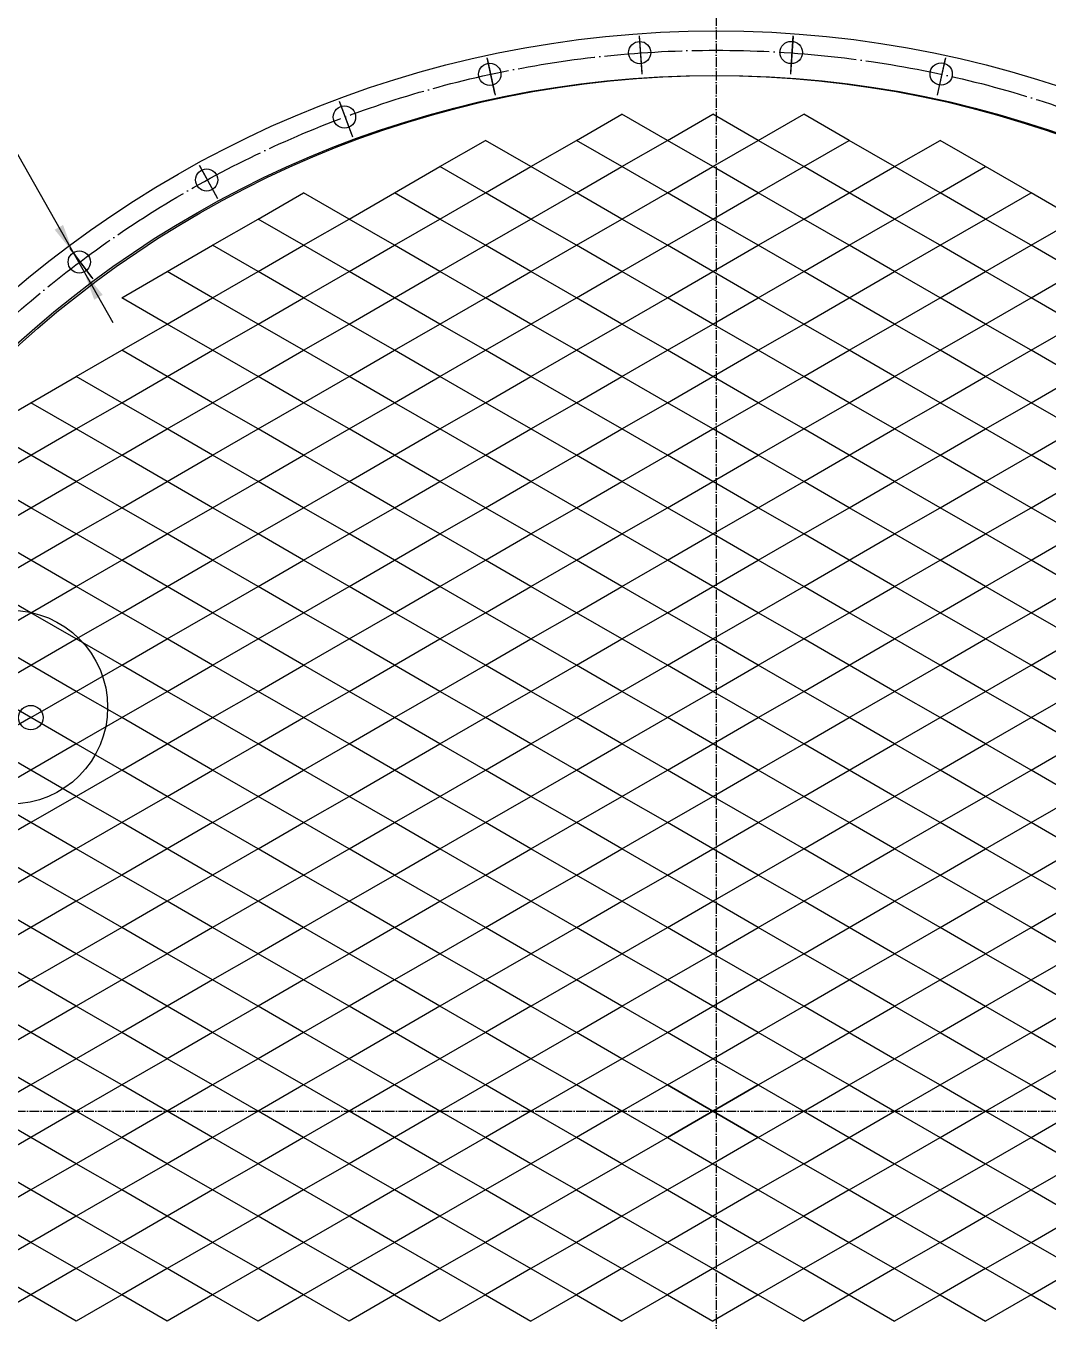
# Model space of a CAD drawing. Header units: millimetres. Extents: x 1545 to 36024, y 3418 to 15628.
# Drawn here: x 20369 to 21423, y 12306 to 13643 of the extents above; entities that cross this region are included whole.
import ezdxf

# ---------------------------------------------------------------- set-up
doc = ezdxf.new("R2010")
doc.units = ezdxf.units.MM
for name, pattern in [('DASHDOT-L', [90, 80, -5, 0, -5]), ('DASHDOT-M', [36, 30, -3, 0, -3]), ('DASHDOT-S', [14, 10, -2, 0, -2]), ('DIVIDE-M', [39, 30, -3, 0, -3, 0, -3])]:
    doc.linetypes.add(name, pattern=pattern)
for name, color, linetype in [('1轮廓实线层', 1, 'Continuous'), ('CDR_DIM', 7, 'Continuous'), ('CDR_DWG1', 1, 'Continuous'), ('CDR_DWG3', 3, 'DASHDOT-M'), ('CDR_DWG4', 6, 'DIVIDE-M')]:
    doc.layers.add(name, color=color, linetype=linetype)

msp = doc.modelspace()

# ---------------------------------------------------------------- linework, layer by layer
for p, q in [((20936.6, 13524.7), (20983.5, 13551.8)), ((21030.4, 13524.7), (20983.5, 13551.8)), ((21030.4, 13524.7), (21077.3, 13551.8)), ((21124.2, 13524.7), (21077.3, 13551.8)), ((21124.2, 13524.7), (21171.1, 13551.8)), ((21218, 13524.7), (21171.1, 13551.8)), ((20795.8, 13497.6), (20842.7, 13524.7)), ((20889.6, 13497.6), (20842.7, 13524.7)), ((20889.6, 13497.6), (20936.6, 13524.7)), ((20983.5, 13497.6), (20936.6, 13524.7)), ((20983.5, 13497.6), (21030.4, 13524.7)), ((21077.3, 13497.6), (21030.4, 13524.7)), ((21077.3, 13497.6), (21124.2, 13524.7)), ((21171.1, 13497.6), (21124.2, 13524.7)), ((21171.1, 13497.6), (21218, 13524.7)), ((21264.9, 13497.6), (21218, 13524.7)), ((21264.9, 13497.6), (21311.8, 13524.7)), ((21358.7, 13497.6), (21311.8, 13524.7)), ((20748.9, 13470.5), (20795.8, 13497.6)), ((20842.7, 13470.5), (20795.8, 13497.6)), ((20842.7, 13470.5), (20889.6, 13497.6)), ((20936.6, 13470.5), (20889.6, 13497.6)), ((20936.6, 13470.5), (20983.5, 13497.6)), ((21030.4, 13470.5), (20983.5, 13497.6)), ((21030.4, 13470.5), (21077.3, 13497.6)), ((21124.2, 13470.5), (21077.3, 13497.6)), ((21124.2, 13470.5), (21171.1, 13497.6)), ((21218, 13470.5), (21171.1, 13497.6)), ((21218, 13470.5), (21264.9, 13497.6)), ((21311.8, 13470.5), (21264.9, 13497.6)), ((21311.8, 13470.5), (21358.7, 13497.6)), ((21405.6, 13470.5), (21358.7, 13497.6)), ((20608.2, 13443.4), (20655.1, 13470.5)), ((20702, 13443.4), (20655.1, 13470.5)), ((20702, 13443.4), (20748.9, 13470.5)), ((20795.8, 13443.4), (20748.9, 13470.5)), ((20795.8, 13443.4), (20842.7, 13470.5)), ((20889.6, 13443.4), (20842.7, 13470.5)), ((20889.6, 13443.4), (20936.6, 13470.5)), ((20983.5, 13443.4), (20936.6, 13470.5)), ((20983.5, 13443.4), (21030.4, 13470.5)), ((21077.3, 13443.4), (21030.4, 13470.5)), ((21077.3, 13443.4), (21124.2, 13470.5)), ((21171.1, 13443.4), (21124.2, 13470.5)), ((21171.1, 13443.4), (21218, 13470.5)), ((21264.9, 13443.4), (21218, 13470.5)), ((21264.9, 13443.4), (21311.8, 13470.5)), ((21358.7, 13443.4), (21311.8, 13470.5)), ((21358.7, 13443.4), (21405.6, 13470.5)), ((21452.5, 13443.4), (21405.6, 13470.5)), ((20561.3, 13416.4), (20608.2, 13443.4)), ((20655.1, 13416.4), (20608.2, 13443.4)), ((20655.1, 13416.4), (20702, 13443.4)), ((20748.9, 13416.4), (20702, 13443.4)), ((20748.9, 13416.4), (20795.8, 13443.4)), ((20842.7, 13416.4), (20795.8, 13443.4)), ((20842.7, 13416.4), (20889.6, 13443.4)), ((20936.6, 13416.4), (20889.6, 13443.4)), ((20936.6, 13416.4), (20983.5, 13443.4)), ((21030.4, 13416.4), (20983.5, 13443.4)), ((21030.4, 13416.4), (21077.3, 13443.4)), ((21124.2, 13416.4), (21077.3, 13443.4)), ((21124.2, 13416.4), (21171.1, 13443.4)), ((21218, 13416.4), (21171.1, 13443.4)), ((21218, 13416.4), (21264.9, 13443.4)), ((21311.8, 13416.4), (21264.9, 13443.4)), ((21311.8, 13416.4), (21358.7, 13443.4)), ((21405.6, 13416.4), (21358.7, 13443.4)), ((21405.6, 13416.4), (21452.5, 13443.4)), ((20514.4, 13389.3), (20561.3, 13416.4)), ((20608.2, 13389.3), (20561.3, 13416.4)), ((20608.2, 13389.3), (20655.1, 13416.4)), ((20702, 13389.3), (20655.1, 13416.4)), ((20702, 13389.3), (20748.9, 13416.4)), ((20795.8, 13389.3), (20748.9, 13416.4)), ((20795.8, 13389.3), (20842.7, 13416.4)), ((20889.6, 13389.3), (20842.7, 13416.4)), ((20889.6, 13389.3), (20936.6, 13416.4)), ((20983.5, 13389.3), (20936.6, 13416.4)), ((20983.5, 13389.3), (21030.4, 13416.4)), ((21077.3, 13389.3), (21030.4, 13416.4)), ((21077.3, 13389.3), (21124.2, 13416.4)), ((21171.1, 13389.3), (21124.2, 13416.4)), ((21171.1, 13389.3), (21218, 13416.4)), ((21264.9, 13389.3), (21218, 13416.4)), ((21264.9, 13389.3), (21311.8, 13416.4)), ((21358.7, 13389.3), (21311.8, 13416.4)), ((21358.7, 13389.3), (21405.6, 13416.4)), ((21452.5, 13389.3), (21405.6, 13416.4)), ((20467.5, 13362.2), (20514.4, 13389.3)), ((20561.3, 13362.2), (20514.4, 13389.3)), ((20561.3, 13362.2), (20608.2, 13389.3)), ((20655.1, 13362.2), (20608.2, 13389.3)), ((20655.1, 13362.2), (20702, 13389.3)), ((20748.9, 13362.2), (20702, 13389.3)), ((20748.9, 13362.2), (20795.8, 13389.3)), ((20842.7, 13362.2), (20795.8, 13389.3)), ((20842.7, 13362.2), (20889.6, 13389.3)), ((20936.6, 13362.2), (20889.6, 13389.3)), ((20936.6, 13362.2), (20983.5, 13389.3)), ((21030.4, 13362.2), (20983.5, 13389.3)), ((21030.4, 13362.2), (21077.3, 13389.3)), ((21124.2, 13362.2), (21077.3, 13389.3)), ((21124.2, 13362.2), (21171.1, 13389.3)), ((21218, 13362.2), (21171.1, 13389.3)), ((21218, 13362.2), (21264.9, 13389.3)), ((21311.8, 13362.2), (21264.9, 13389.3)), ((21311.8, 13362.2), (21358.7, 13389.3)), ((21405.6, 13362.2), (21358.7, 13389.3)), ((21405.6, 13362.2), (21452.5, 13389.3)), ((20514.4, 13335.1), (20467.5, 13362.2)), ((20514.4, 13335.1), (20561.3, 13362.2)), ((20608.2, 13335.1), (20561.3, 13362.2)), ((20608.2, 13335.1), (20655.1, 13362.2)), ((20702, 13335.1), (20655.1, 13362.2)), ((20702, 13335.1), (20748.9, 13362.2)), ((20795.8, 13335.1), (20748.9, 13362.2)), ((20795.8, 13335.1), (20842.7, 13362.2)), ((20889.6, 13335.1), (20842.7, 13362.2)), ((20889.6, 13335.1), (20936.6, 13362.2)), ((20983.5, 13335.1), (20936.6, 13362.2)), ((20983.5, 13335.1), (21030.4, 13362.2)), ((21077.3, 13335.1), (21030.4, 13362.2)), ((21077.3, 13335.1), (21124.2, 13362.2)), ((21171.1, 13335.1), (21124.2, 13362.2)), ((21171.1, 13335.1), (21218, 13362.2)), ((21264.9, 13335.1), (21218, 13362.2)), ((21264.9, 13335.1), (21311.8, 13362.2)), ((21358.7, 13335.1), (21311.8, 13362.2)), ((21358.7, 13335.1), (21405.6, 13362.2)), ((21452.5, 13335.1), (21405.6, 13362.2)), ((20467.5, 13308), (20514.4, 13335.1)), ((20561.3, 13308), (20514.4, 13335.1)), ((20561.3, 13308), (20608.2, 13335.1)), ((20655.1, 13308), (20608.2, 13335.1)), ((20655.1, 13308), (20702, 13335.1)), ((20748.9, 13308), (20702, 13335.1)), ((20748.9, 13308), (20795.8, 13335.1)), ((20842.7, 13308), (20795.8, 13335.1)), ((20842.7, 13308), (20889.6, 13335.1)), ((20936.6, 13308), (20889.6, 13335.1)), ((20936.6, 13308), (20983.5, 13335.1)), ((21030.4, 13308), (20983.5, 13335.1)), ((21030.4, 13308), (21077.3, 13335.1)), ((21124.2, 13308), (21077.3, 13335.1)), ((21124.2, 13308), (21171.1, 13335.1)), ((21218, 13308), (21171.1, 13335.1)), ((21218, 13308), (21264.9, 13335.1)), ((21311.8, 13308), (21264.9, 13335.1)), ((21311.8, 13308), (21358.7, 13335.1)), ((21405.6, 13308), (21358.7, 13335.1)), ((21405.6, 13308), (21452.5, 13335.1)), ((20420.6, 13281), (20467.5, 13308)), ((20514.4, 13281), (20467.5, 13308)), ((20514.4, 13281), (20561.3, 13308)), ((20608.2, 13281), (20561.3, 13308)), ((20608.2, 13281), (20655.1, 13308)), ((20702, 13281), (20655.1, 13308)), ((20702, 13281), (20748.9, 13308)), ((20795.8, 13281), (20748.9, 13308)), ((20795.8, 13281), (20842.7, 13308)), ((20889.6, 13281), (20842.7, 13308)), ((20889.6, 13281), (20936.6, 13308)), ((20983.5, 13281), (20936.6, 13308)), ((20983.5, 13281), (21030.4, 13308)), ((21077.3, 13281), (21030.4, 13308)), ((21077.3, 13281), (21124.2, 13308)), ((21171.1, 13281), (21124.2, 13308)), ((21171.1, 13281), (21218, 13308)), ((21264.9, 13281), (21218, 13308)), ((21264.9, 13281), (21311.8, 13308)), ((21358.7, 13281), (21311.8, 13308)), ((21358.7, 13281), (21405.6, 13308)), ((21452.5, 13281), (21405.6, 13308)), ((20373.7, 13253.9), (20420.6, 13281)), ((20467.5, 13253.9), (20420.6, 13281)), ((20467.5, 13253.9), (20514.4, 13281)), ((20561.3, 13253.9), (20514.4, 13281)), ((20561.3, 13253.9), (20608.2, 13281)), ((20655.1, 13253.9), (20608.2, 13281)), ((20655.1, 13253.9), (20702, 13281)), ((20748.9, 13253.9), (20702, 13281)), ((20748.9, 13253.9), (20795.8, 13281)), ((20842.7, 13253.9), (20795.8, 13281)), ((20842.7, 13253.9), (20889.6, 13281)), ((20936.6, 13253.9), (20889.6, 13281)), ((20936.6, 13253.9), (20983.5, 13281)), ((21030.4, 13253.9), (20983.5, 13281)), ((21030.4, 13253.9), (21077.3, 13281)), ((21124.2, 13253.9), (21077.3, 13281)), ((21124.2, 13253.9), (21171.1, 13281)), ((21218, 13253.9), (21171.1, 13281)), ((21218, 13253.9), (21264.9, 13281)), ((21311.8, 13253.9), (21264.9, 13281)), ((21311.8, 13253.9), (21358.7, 13281)), ((21405.6, 13253.9), (21358.7, 13281)), ((21405.6, 13253.9), (21452.5, 13281)), ((20326.8, 13226.8), (20373.7, 13253.9)), ((20420.6, 13226.8), (20373.7, 13253.9)), ((20420.6, 13226.8), (20467.5, 13253.9)), ((20514.4, 13226.8), (20467.5, 13253.9)), ((20514.4, 13226.8), (20561.3, 13253.9)), ((20608.2, 13226.8), (20561.3, 13253.9)), ((20608.2, 13226.8), (20655.1, 13253.9)), ((20702, 13226.8), (20655.1, 13253.9)), ((20702, 13226.8), (20748.9, 13253.9)), ((20795.8, 13226.8), (20748.9, 13253.9)), ((20795.8, 13226.8), (20842.7, 13253.9)), ((20889.6, 13226.8), (20842.7, 13253.9)), ((20889.6, 13226.8), (20936.6, 13253.9)), ((20983.5, 13226.8), (20936.6, 13253.9)), ((20983.5, 13226.8), (21030.4, 13253.9)), ((21077.3, 13226.8), (21030.4, 13253.9)), ((21077.3, 13226.8), (21124.2, 13253.9)), ((21171.1, 13226.8), (21124.2, 13253.9)), ((21171.1, 13226.8), (21218, 13253.9)), ((21264.9, 13226.8), (21218, 13253.9)), ((21264.9, 13226.8), (21311.8, 13253.9)), ((21358.7, 13226.8), (21311.8, 13253.9)), ((21358.7, 13226.8), (21405.6, 13253.9)), ((21452.5, 13226.8), (21405.6, 13253.9)), ((20373.7, 13199.7), (20326.8, 13226.8)), ((20373.7, 13199.7), (20420.6, 13226.8)), ((20467.5, 13199.7), (20420.6, 13226.8)), ((20467.5, 13199.7), (20514.4, 13226.8)), ((20561.3, 13199.7), (20514.4, 13226.8)), ((20561.3, 13199.7), (20608.2, 13226.8)), ((20655.1, 13199.7), (20608.2, 13226.8)), ((20655.1, 13199.7), (20702, 13226.8)), ((20748.9, 13199.7), (20702, 13226.8)), ((20748.9, 13199.7), (20795.8, 13226.8)), ((20842.7, 13199.7), (20795.8, 13226.8)), ((20842.7, 13199.7), (20889.6, 13226.8)), ((20936.6, 13199.7), (20889.6, 13226.8)), ((20936.6, 13199.7), (20983.5, 13226.8)), ((21030.4, 13199.7), (20983.5, 13226.8)), ((21030.4, 13199.7), (21077.3, 13226.8)), ((21124.2, 13199.7), (21077.3, 13226.8)), ((21124.2, 13199.7), (21171.1, 13226.8)), ((21218, 13199.7), (21171.1, 13226.8)), ((21218, 13199.7), (21264.9, 13226.8)), ((21311.8, 13199.7), (21264.9, 13226.8)), ((21311.8, 13199.7), (21358.7, 13226.8)), ((21405.6, 13199.7), (21358.7, 13226.8)), ((21405.6, 13199.7), (21452.5, 13226.8)), ((20326.8, 13172.6), (20373.7, 13199.7)), ((20420.6, 13172.6), (20373.7, 13199.7)), ((20420.6, 13172.6), (20467.5, 13199.7)), ((20514.4, 13172.6), (20467.5, 13199.7)), ((20514.4, 13172.6), (20561.3, 13199.7)), ((20608.2, 13172.6), (20561.3, 13199.7)), ((20608.2, 13172.6), (20655.1, 13199.7)), ((20702, 13172.6), (20655.1, 13199.7)), ((20702, 13172.6), (20748.9, 13199.7)), ((20795.8, 13172.6), (20748.9, 13199.7)), ((20795.8, 13172.6), (20842.7, 13199.7)), ((20889.6, 13172.6), (20842.7, 13199.7)), ((20889.6, 13172.6), (20936.6, 13199.7)), ((20983.5, 13172.6), (20936.6, 13199.7)), ((20983.5, 13172.6), (21030.4, 13199.7)), ((21077.3, 13172.6), (21030.4, 13199.7)), ((21077.3, 13172.6), (21124.2, 13199.7)), ((21171.1, 13172.6), (21124.2, 13199.7)), ((21171.1, 13172.6), (21218, 13199.7)), ((21264.9, 13172.6), (21218, 13199.7)), ((21264.9, 13172.6), (21311.8, 13199.7)), ((21358.7, 13172.6), (21311.8, 13199.7)), ((21358.7, 13172.6), (21405.6, 13199.7)), ((21452.5, 13172.6), (21405.6, 13199.7)), ((20373.7, 13145.5), (20326.8, 13172.6)), ((20373.7, 13145.5), (20420.6, 13172.6)), ((20467.5, 13145.5), (20420.6, 13172.6)), ((20467.5, 13145.5), (20514.4, 13172.6)), ((20561.3, 13145.5), (20514.4, 13172.6)), ((20561.3, 13145.5), (20608.2, 13172.6)), ((20655.1, 13145.5), (20608.2, 13172.6)), ((20655.1, 13145.5), (20702, 13172.6)), ((20748.9, 13145.5), (20702, 13172.6)), ((20748.9, 13145.5), (20795.8, 13172.6)), ((20842.7, 13145.5), (20795.8, 13172.6)), ((20842.7, 13145.5), (20889.6, 13172.6)), ((20936.6, 13145.5), (20889.6, 13172.6)), ((20936.6, 13145.5), (20983.5, 13172.6)), ((21030.4, 13145.5), (20983.5, 13172.6)), ((21030.4, 13145.5), (21077.3, 13172.6)), ((21124.2, 13145.5), (21077.3, 13172.6)), ((21124.2, 13145.5), (21171.1, 13172.6)), ((21218, 13145.5), (21171.1, 13172.6)), ((21218, 13145.5), (21264.9, 13172.6)), ((21311.8, 13145.5), (21264.9, 13172.6)), ((21311.8, 13145.5), (21358.7, 13172.6)), ((21405.6, 13145.5), (21358.7, 13172.6)), ((21405.6, 13145.5), (21452.5, 13172.6)), ((20326.8, 13118.5), (20373.7, 13145.5)), ((20420.6, 13118.5), (20373.7, 13145.5)), ((20420.6, 13118.5), (20467.5, 13145.5)), ((20514.4, 13118.5), (20467.5, 13145.5)), ((20514.4, 13118.5), (20561.3, 13145.5)), ((20608.2, 13118.5), (20561.3, 13145.5)), ((20608.2, 13118.5), (20655.1, 13145.5)), ((20702, 13118.5), (20655.1, 13145.5)), ((20702, 13118.5), (20748.9, 13145.5)), ((20795.8, 13118.5), (20748.9, 13145.5)), ((20795.8, 13118.5), (20842.7, 13145.5)), ((20889.6, 13118.5), (20842.7, 13145.5)), ((20889.6, 13118.5), (20936.6, 13145.5)), ((20983.5, 13118.5), (20936.6, 13145.5)), ((20983.5, 13118.5), (21030.4, 13145.5)), ((21077.3, 13118.5), (21030.4, 13145.5)), ((21077.3, 13118.5), (21124.2, 13145.5)), ((21171.1, 13118.5), (21124.2, 13145.5)), ((21171.1, 13118.5), (21218, 13145.5)), ((21264.9, 13118.5), (21218, 13145.5)), ((21264.9, 13118.5), (21311.8, 13145.5)), ((21358.7, 13118.5), (21311.8, 13145.5)), ((21358.7, 13118.5), (21405.6, 13145.5)), ((21452.5, 13118.5), (21405.6, 13145.5)), ((20373.7, 13091.4), (20326.8, 13118.5)), ((20373.7, 13091.4), (20420.6, 13118.5)), ((20467.5, 13091.4), (20420.6, 13118.5)), ((20467.5, 13091.4), (20514.4, 13118.5)), ((20561.3, 13091.4), (20514.4, 13118.5)), ((20561.3, 13091.4), (20608.2, 13118.5)), ((20655.1, 13091.4), (20608.2, 13118.5)), ((20655.1, 13091.4), (20702, 13118.5)), ((20748.9, 13091.4), (20702, 13118.5)), ((20748.9, 13091.4), (20795.8, 13118.5)), ((20842.7, 13091.4), (20795.8, 13118.5)), ((20842.7, 13091.4), (20889.6, 13118.5)), ((20936.6, 13091.4), (20889.6, 13118.5)), ((20936.6, 13091.4), (20983.5, 13118.5)), ((21030.4, 13091.4), (20983.5, 13118.5)), ((21030.4, 13091.4), (21077.3, 13118.5)), ((21124.2, 13091.4), (21077.3, 13118.5)), ((21124.2, 13091.4), (21171.1, 13118.5)), ((21218, 13091.4), (21171.1, 13118.5)), ((21218, 13091.4), (21264.9, 13118.5)), ((21311.8, 13091.4), (21264.9, 13118.5)), ((21311.8, 13091.4), (21358.7, 13118.5)), ((21405.6, 13091.4), (21358.7, 13118.5)), ((21405.6, 13091.4), (21452.5, 13118.5)), ((20326.8, 13064.3), (20373.7, 13091.4)), ((20420.6, 13064.3), (20373.7, 13091.4)), ((20420.6, 13064.3), (20467.5, 13091.4)), ((20514.4, 13064.3), (20467.5, 13091.4)), ((20514.4, 13064.3), (20561.3, 13091.4)), ((20608.2, 13064.3), (20561.3, 13091.4)), ((20608.2, 13064.3), (20655.1, 13091.4)), ((20702, 13064.3), (20655.1, 13091.4)), ((20702, 13064.3), (20748.9, 13091.4)), ((20795.8, 13064.3), (20748.9, 13091.4)), ((20795.8, 13064.3), (20842.7, 13091.4)), ((20889.6, 13064.3), (20842.7, 13091.4)), ((20889.6, 13064.3), (20936.6, 13091.4)), ((20983.5, 13064.3), (20936.6, 13091.4)), ((20983.5, 13064.3), (21030.4, 13091.4)), ((21077.3, 13064.3), (21030.4, 13091.4)), ((21077.3, 13064.3), (21124.2, 13091.4)), ((21171.1, 13064.3), (21124.2, 13091.4)), ((21171.1, 13064.3), (21218, 13091.4)), ((21264.9, 13064.3), (21218, 13091.4)), ((21264.9, 13064.3), (21311.8, 13091.4)), ((21358.7, 13064.3), (21311.8, 13091.4)), ((21358.7, 13064.3), (21405.6, 13091.4)), ((21452.5, 13064.3), (21405.6, 13091.4)), ((20373.7, 13037.2), (20326.8, 13064.3)), ((20373.7, 13037.2), (20420.6, 13064.3)), ((20467.5, 13037.2), (20420.6, 13064.3)), ((20467.5, 13037.2), (20514.4, 13064.3)), ((20561.3, 13037.2), (20514.4, 13064.3)), ((20561.3, 13037.2), (20608.2, 13064.3)), ((20655.1, 13037.2), (20608.2, 13064.3)), ((20655.1, 13037.2), (20702, 13064.3)), ((20748.9, 13037.2), (20702, 13064.3)), ((20748.9, 13037.2), (20795.8, 13064.3)), ((20842.7, 13037.2), (20795.8, 13064.3)), ((20842.7, 13037.2), (20889.6, 13064.3)), ((20936.6, 13037.2), (20889.6, 13064.3)), ((20936.6, 13037.2), (20983.5, 13064.3)), ((21030.4, 13037.2), (20983.5, 13064.3)), ((21030.4, 13037.2), (21077.3, 13064.3)), ((21124.2, 13037.2), (21077.3, 13064.3)), ((21124.2, 13037.2), (21171.1, 13064.3)), ((21218, 13037.2), (21171.1, 13064.3)), ((21218, 13037.2), (21264.9, 13064.3)), ((21311.8, 13037.2), (21264.9, 13064.3)), ((21311.8, 13037.2), (21358.7, 13064.3)), ((21405.6, 13037.2), (21358.7, 13064.3)), ((21405.6, 13037.2), (21452.5, 13064.3)), ((20326.8, 13010.1), (20373.7, 13037.2)), ((20420.6, 13010.1), (20373.7, 13037.2)), ((20420.6, 13010.1), (20467.5, 13037.2)), ((20514.4, 13010.1), (20467.5, 13037.2)), ((20514.4, 13010.1), (20561.3, 13037.2)), ((20608.2, 13010.1), (20561.3, 13037.2)), ((20608.2, 13010.1), (20655.1, 13037.2)), ((20702, 13010.1), (20655.1, 13037.2)), ((20702, 13010.1), (20748.9, 13037.2)), ((20795.8, 13010.1), (20748.9, 13037.2)), ((20795.8, 13010.1), (20842.7, 13037.2)), ((20889.6, 13010.1), (20842.7, 13037.2)), ((20889.6, 13010.1), (20936.6, 13037.2)), ((20983.5, 13010.1), (20936.6, 13037.2)), ((20983.5, 13010.1), (21030.4, 13037.2)), ((21077.3, 13010.1), (21030.4, 13037.2)), ((21077.3, 13010.1), (21124.2, 13037.2)), ((21171.1, 13010.1), (21124.2, 13037.2)), ((21171.1, 13010.1), (21218, 13037.2)), ((21264.9, 13010.1), (21218, 13037.2)), ((21264.9, 13010.1), (21311.8, 13037.2)), ((21358.7, 13010.1), (21311.8, 13037.2)), ((21358.7, 13010.1), (21405.6, 13037.2)), ((21452.5, 13010.1), (21405.6, 13037.2)), ((20373.7, 12983.1), (20326.8, 13010.1)), ((20373.7, 12983.1), (20420.6, 13010.1)), ((20467.5, 12983.1), (20420.6, 13010.1)), ((20467.5, 12983.1), (20514.4, 13010.1)), ((20561.3, 12983.1), (20514.4, 13010.1)), ((20561.3, 12983.1), (20608.2, 13010.1)), ((20655.1, 12983.1), (20608.2, 13010.1)), ((20655.1, 12983.1), (20702, 13010.1)), ((20748.9, 12983.1), (20702, 13010.1)), ((20748.9, 12983.1), (20795.8, 13010.1)), ((20842.7, 12983.1), (20795.8, 13010.1)), ((20842.7, 12983.1), (20889.6, 13010.1)), ((20936.6, 12983.1), (20889.6, 13010.1)), ((20936.6, 12983.1), (20983.5, 13010.1)), ((21030.4, 12983.1), (20983.5, 13010.1)), ((21030.4, 12983.1), (21077.3, 13010.1)), ((21124.2, 12983.1), (21077.3, 13010.1)), ((21124.2, 12983.1), (21171.1, 13010.1)), ((21218, 12983.1), (21171.1, 13010.1)), ((21218, 12983.1), (21264.9, 13010.1)), ((21311.8, 12983.1), (21264.9, 13010.1)), ((21311.8, 12983.1), (21358.7, 13010.1)), ((21405.6, 12983.1), (21358.7, 13010.1)), ((21405.6, 12983.1), (21452.5, 13010.1)), ((20326.8, 12956), (20373.7, 12983.1)), ((20420.6, 12956), (20373.7, 12983.1)), ((20420.6, 12956), (20467.5, 12983.1)), ((20514.4, 12956), (20467.5, 12983.1)), ((20514.4, 12956), (20561.3, 12983.1)), ((20608.2, 12956), (20561.3, 12983.1)), ((20608.2, 12956), (20655.1, 12983.1)), ((20702, 12956), (20655.1, 12983.1)), ((20702, 12956), (20748.9, 12983.1)), ((20795.8, 12956), (20748.9, 12983.1)), ((20795.8, 12956), (20842.7, 12983.1)), ((20889.6, 12956), (20842.7, 12983.1)), ((20889.6, 12956), (20936.6, 12983.1)), ((20983.5, 12956), (20936.6, 12983.1)), ((20983.5, 12956), (21030.4, 12983.1)), ((21077.3, 12956), (21030.4, 12983.1)), ((21077.3, 12956), (21124.2, 12983.1)), ((21171.1, 12956), (21124.2, 12983.1)), ((21171.1, 12956), (21218, 12983.1)), ((21264.9, 12956), (21218, 12983.1)), ((21264.9, 12956), (21311.8, 12983.1)), ((21358.7, 12956), (21311.8, 12983.1)), ((21358.7, 12956), (21405.6, 12983.1)), ((21452.5, 12956), (21405.6, 12983.1)), ((20373.7, 12928.9), (20326.8, 12956)), ((20373.7, 12928.9), (20420.6, 12956)), ((20467.5, 12928.9), (20420.6, 12956)), ((20467.5, 12928.9), (20514.4, 12956)), ((20561.3, 12928.9), (20514.4, 12956)), ((20561.3, 12928.9), (20608.2, 12956)), ((20655.1, 12928.9), (20608.2, 12956)), ((20655.1, 12928.9), (20702, 12956)), ((20748.9, 12928.9), (20702, 12956)), ((20748.9, 12928.9), (20795.8, 12956)), ((20842.7, 12928.9), (20795.8, 12956)), ((20842.7, 12928.9), (20889.6, 12956)), ((20936.6, 12928.9), (20889.6, 12956)), ((20936.6, 12928.9), (20983.5, 12956)), ((21030.4, 12928.9), (20983.5, 12956)), ((21030.4, 12928.9), (21077.3, 12956)), ((21124.2, 12928.9), (21077.3, 12956)), ((21124.2, 12928.9), (21171.1, 12956)), ((21218, 12928.9), (21171.1, 12956)), ((21218, 12928.9), (21264.9, 12956)), ((21311.8, 12928.9), (21264.9, 12956)), ((21311.8, 12928.9), (21358.7, 12956)), ((21405.6, 12928.9), (21358.7, 12956)), ((21405.6, 12928.9), (21452.5, 12956)), ((20373.7, 12928.9), (20326.8, 12901.8)), ((20420.6, 12901.8), (20373.7, 12928.9)), ((20420.6, 12901.8), (20467.5, 12928.9)), ((20514.4, 12901.8), (20467.5, 12928.9)), ((20514.4, 12901.8), (20561.3, 12928.9)), ((20608.2, 12901.8), (20561.3, 12928.9)), ((20608.2, 12901.8), (20655.1, 12928.9)), ((20702, 12901.8), (20655.1, 12928.9)), ((20702, 12901.8), (20748.9, 12928.9)), ((20795.8, 12901.8), (20748.9, 12928.9)), ((20795.8, 12901.8), (20842.7, 12928.9)), ((20889.6, 12901.8), (20842.7, 12928.9)), ((20889.6, 12901.8), (20936.6, 12928.9)), ((20983.5, 12901.8), (20936.6, 12928.9)), ((20983.5, 12901.8), (21030.4, 12928.9)), ((21077.3, 12901.8), (21030.4, 12928.9)), ((21077.3, 12901.8), (21124.2, 12928.9)), ((21171.1, 12901.8), (21124.2, 12928.9)), ((21171.1, 12901.8), (21218, 12928.9)), ((21264.9, 12901.8), (21218, 12928.9)), ((21264.9, 12901.8), (21311.8, 12928.9)), ((21358.7, 12901.8), (21311.8, 12928.9)), ((21358.7, 12901.8), (21405.6, 12928.9)), ((21452.5, 12901.8), (21405.6, 12928.9)), ((20373.7, 12874.7), (20326.8, 12901.8)), ((20420.6, 12901.8), (20373.7, 12874.7)), ((20467.5, 12874.7), (20420.6, 12901.8)), ((20467.5, 12874.7), (20514.4, 12901.8)), ((20561.3, 12874.7), (20514.4, 12901.8)), ((20561.3, 12874.7), (20608.2, 12901.8)), ((20655.1, 12874.7), (20608.2, 12901.8)), ((20655.1, 12874.7), (20702, 12901.8)), ((20748.9, 12874.7), (20702, 12901.8)), ((20748.9, 12874.7), (20795.8, 12901.8)), ((20842.7, 12874.7), (20795.8, 12901.8)), ((20842.7, 12874.7), (20889.6, 12901.8)), ((20936.6, 12874.7), (20889.6, 12901.8)), ((20936.6, 12874.7), (20983.5, 12901.8)), ((21030.4, 12874.7), (20983.5, 12901.8)), ((21030.4, 12874.7), (21077.3, 12901.8)), ((21124.2, 12874.7), (21077.3, 12901.8)), ((21124.2, 12874.7), (21171.1, 12901.8)), ((21218, 12874.7), (21171.1, 12901.8)), ((21218, 12874.7), (21264.9, 12901.8)), ((21311.8, 12874.7), (21264.9, 12901.8)), ((21311.8, 12874.7), (21358.7, 12901.8)), ((21405.6, 12874.7), (21358.7, 12901.8)), ((21405.6, 12874.7), (21452.5, 12901.8)), ((20373.7, 12874.7), (20326.8, 12847.6)), ((20420.6, 12847.6), (20373.7, 12874.7)), ((20467.5, 12874.7), (20420.6, 12847.6)), ((20514.4, 12847.6), (20467.5, 12874.7)), ((20514.4, 12847.6), (20561.3, 12874.7)), ((20608.2, 12847.6), (20561.3, 12874.7)), ((20608.2, 12847.6), (20655.1, 12874.7)), ((20702, 12847.6), (20655.1, 12874.7)), ((20702, 12847.6), (20748.9, 12874.7)), ((20795.8, 12847.6), (20748.9, 12874.7)), ((20795.8, 12847.6), (20842.7, 12874.7)), ((20889.6, 12847.6), (20842.7, 12874.7)), ((20889.6, 12847.6), (20936.6, 12874.7)), ((20983.5, 12847.6), (20936.6, 12874.7)), ((20983.5, 12847.6), (21030.4, 12874.7)), ((21077.3, 12847.6), (21030.4, 12874.7)), ((21077.3, 12847.6), (21124.2, 12874.7)), ((21171.1, 12847.6), (21124.2, 12874.7)), ((21171.1, 12847.6), (21218, 12874.7)), ((21264.9, 12847.6), (21218, 12874.7)), ((21264.9, 12847.6), (21311.8, 12874.7)), ((21358.7, 12847.6), (21311.8, 12874.7)), ((21358.7, 12847.6), (21405.6, 12874.7)), ((21452.5, 12847.6), (21405.6, 12874.7)), ((20373.7, 12820.6), (20326.8, 12847.6)), ((20420.6, 12847.6), (20373.7, 12820.6)), ((20467.5, 12820.6), (20420.6, 12847.6)), ((20514.4, 12847.6), (20467.5, 12820.6)), ((20561.3, 12820.6), (20514.4, 12847.6)), ((20561.3, 12820.6), (20608.2, 12847.6)), ((20655.1, 12820.6), (20608.2, 12847.6)), ((20655.1, 12820.6), (20702, 12847.6)), ((20748.9, 12820.6), (20702, 12847.6)), ((20748.9, 12820.6), (20795.8, 12847.6)), ((20842.7, 12820.6), (20795.8, 12847.6)), ((20842.7, 12820.6), (20889.6, 12847.6)), ((20936.6, 12820.6), (20889.6, 12847.6)), ((20936.6, 12820.6), (20983.5, 12847.6)), ((21030.4, 12820.6), (20983.5, 12847.6)), ((21030.4, 12820.6), (21077.3, 12847.6)), ((21124.2, 12820.6), (21077.3, 12847.6)), ((21124.2, 12820.6), (21171.1, 12847.6)), ((21218, 12820.6), (21171.1, 12847.6)), ((21218, 12820.6), (21264.9, 12847.6)), ((21311.8, 12820.6), (21264.9, 12847.6)), ((21311.8, 12820.6), (21358.7, 12847.6)), ((21405.6, 12820.6), (21358.7, 12847.6)), ((21405.6, 12820.6), (21452.5, 12847.6)), ((20373.7, 12820.6), (20326.8, 12793.5)), ((20420.6, 12793.5), (20373.7, 12820.6)), ((20467.5, 12820.6), (20420.6, 12793.5)), ((20514.4, 12793.5), (20467.5, 12820.6)), ((20561.3, 12820.6), (20514.4, 12793.5)), ((20608.2, 12793.5), (20561.3, 12820.6)), ((20608.2, 12793.5), (20655.1, 12820.6)), ((20702, 12793.5), (20655.1, 12820.6)), ((20702, 12793.5), (20748.9, 12820.6)), ((20795.8, 12793.5), (20748.9, 12820.6)), ((20795.8, 12793.5), (20842.7, 12820.6)), ((20889.6, 12793.5), (20842.7, 12820.6)), ((20889.6, 12793.5), (20936.6, 12820.6)), ((20983.5, 12793.5), (20936.6, 12820.6)), ((20983.5, 12793.5), (21030.4, 12820.6)), ((21077.3, 12793.5), (21030.4, 12820.6)), ((21077.3, 12793.5), (21124.2, 12820.6)), ((21171.1, 12793.5), (21124.2, 12820.6)), ((21171.1, 12793.5), (21218, 12820.6)), ((21264.9, 12793.5), (21218, 12820.6)), ((21264.9, 12793.5), (21311.8, 12820.6)), ((21358.7, 12793.5), (21311.8, 12820.6)), ((21358.7, 12793.5), (21405.6, 12820.6)), ((21452.5, 12793.5), (21405.6, 12820.6)), ((20373.7, 12766.4), (20326.8, 12793.5)), ((20420.6, 12793.5), (20373.7, 12766.4)), ((20467.5, 12766.4), (20420.6, 12793.5)), ((20514.4, 12793.5), (20467.5, 12766.4)), ((20561.3, 12766.4), (20514.4, 12793.5)), ((20608.2, 12793.5), (20561.3, 12766.4)), ((20655.1, 12766.4), (20608.2, 12793.5)), ((20655.1, 12766.4), (20702, 12793.5)), ((20748.9, 12766.4), (20702, 12793.5)), ((20748.9, 12766.4), (20795.8, 12793.5)), ((20842.7, 12766.4), (20795.8, 12793.5)), ((20842.7, 12766.4), (20889.6, 12793.5)), ((20936.6, 12766.4), (20889.6, 12793.5)), ((20936.6, 12766.4), (20983.5, 12793.5)), ((21030.4, 12766.4), (20983.5, 12793.5)), ((21030.4, 12766.4), (21077.3, 12793.5)), ((21124.2, 12766.4), (21077.3, 12793.5)), ((21124.2, 12766.4), (21171.1, 12793.5)), ((21218, 12766.4), (21171.1, 12793.5)), ((21218, 12766.4), (21264.9, 12793.5)), ((21311.8, 12766.4), (21264.9, 12793.5)), ((21311.8, 12766.4), (21358.7, 12793.5)), ((21405.6, 12766.4), (21358.7, 12793.5)), ((21405.6, 12766.4), (21452.5, 12793.5)), ((20373.7, 12766.4), (20326.8, 12739.3)), ((20420.6, 12739.3), (20373.7, 12766.4)), ((20467.5, 12766.4), (20420.6, 12739.3)), ((20514.4, 12739.3), (20467.5, 12766.4)), ((20561.3, 12766.4), (20514.4, 12739.3)), ((20608.2, 12739.3), (20561.3, 12766.4)), ((20655.1, 12766.4), (20608.2, 12739.3)), ((20702, 12739.3), (20655.1, 12766.4)), ((20702, 12739.3), (20748.9, 12766.4)), ((20795.8, 12739.3), (20748.9, 12766.4)), ((20795.8, 12739.3), (20842.7, 12766.4)), ((20889.6, 12739.3), (20842.7, 12766.4)), ((20889.6, 12739.3), (20936.6, 12766.4)), ((20983.5, 12739.3), (20936.6, 12766.4)), ((20983.5, 12739.3), (21030.4, 12766.4)), ((21077.3, 12739.3), (21030.4, 12766.4)), ((21077.3, 12739.3), (21124.2, 12766.4)), ((21171.1, 12739.3), (21124.2, 12766.4)), ((21171.1, 12739.3), (21218, 12766.4)), ((21264.9, 12739.3), (21218, 12766.4)), ((21264.9, 12739.3), (21311.8, 12766.4)), ((21358.7, 12739.3), (21311.8, 12766.4)), ((21358.7, 12739.3), (21405.6, 12766.4)), ((21452.5, 12739.3), (21405.6, 12766.4)), ((20373.7, 12712.2), (20326.8, 12739.3)), ((20420.6, 12739.3), (20373.7, 12712.2)), ((20467.5, 12712.2), (20420.6, 12739.3)), ((20514.4, 12739.3), (20467.5, 12712.2)), ((20561.3, 12712.2), (20514.4, 12739.3)), ((20608.2, 12739.3), (20561.3, 12712.2)), ((20655.1, 12712.2), (20608.2, 12739.3)), ((20702, 12739.3), (20655.1, 12712.2)), ((20748.9, 12712.2), (20702, 12739.3)), ((20748.9, 12712.2), (20795.8, 12739.3)), ((20842.7, 12712.2), (20795.8, 12739.3)), ((20842.7, 12712.2), (20889.6, 12739.3)), ((20936.6, 12712.2), (20889.6, 12739.3)), ((20936.6, 12712.2), (20983.5, 12739.3)), ((21030.4, 12712.2), (20983.5, 12739.3)), ((21030.4, 12712.2), (21077.3, 12739.3)), ((21124.2, 12712.2), (21077.3, 12739.3)), ((21124.2, 12712.2), (21171.1, 12739.3)), ((21218, 12712.2), (21171.1, 12739.3)), ((21218, 12712.2), (21264.9, 12739.3)), ((21311.8, 12712.2), (21264.9, 12739.3)), ((21311.8, 12712.2), (21358.7, 12739.3)), ((21405.6, 12712.2), (21358.7, 12739.3)), ((21405.6, 12712.2), (21452.5, 12739.3)), ((20373.7, 12712.2), (20326.8, 12685.2)), ((20420.6, 12685.2), (20373.7, 12712.2)), ((20467.5, 12712.2), (20420.6, 12685.2)), ((20514.4, 12685.2), (20467.5, 12712.2)), ((20561.3, 12712.2), (20514.4, 12685.2)), ((20608.2, 12685.2), (20561.3, 12712.2)), ((20655.1, 12712.2), (20608.2, 12685.2)), ((20702, 12685.2), (20655.1, 12712.2)), ((20748.9, 12712.2), (20702, 12685.2)), ((20795.8, 12685.2), (20748.9, 12712.2)), ((20795.8, 12685.2), (20842.7, 12712.2)), ((20889.6, 12685.2), (20842.7, 12712.2)), ((20889.6, 12685.2), (20936.6, 12712.2)), ((20983.5, 12685.2), (20936.6, 12712.2)), ((20983.5, 12685.2), (21030.4, 12712.2)), ((21077.3, 12685.2), (21030.4, 12712.2)), ((21077.3, 12685.2), (21124.2, 12712.2)), ((21171.1, 12685.2), (21124.2, 12712.2)), ((21171.1, 12685.2), (21218, 12712.2)), ((21264.9, 12685.2), (21218, 12712.2)), ((21264.9, 12685.2), (21311.8, 12712.2)), ((21358.7, 12685.2), (21311.8, 12712.2)), ((21358.7, 12685.2), (21405.6, 12712.2)), ((21405.6, 12712.2), (21452.5, 12685.2)), ((20373.7, 12658.1), (20326.8, 12685.2)), ((20420.6, 12685.2), (20373.7, 12658.1)), ((20467.5, 12658.1), (20420.6, 12685.2)), ((20514.4, 12685.2), (20467.5, 12658.1)), ((20561.3, 12658.1), (20514.4, 12685.2)), ((20608.2, 12685.2), (20561.3, 12658.1)), ((20655.1, 12658.1), (20608.2, 12685.2)), ((20702, 12685.2), (20655.1, 12658.1)), ((20748.9, 12658.1), (20702, 12685.2)), ((20795.8, 12685.2), (20748.9, 12658.1)), ((20842.7, 12658.1), (20795.8, 12685.2)), ((20842.7, 12658.1), (20889.6, 12685.2)), ((20936.6, 12658.1), (20889.6, 12685.2)), ((20936.6, 12658.1), (20983.5, 12685.2)), ((21030.4, 12658.1), (20983.5, 12685.2)), ((21030.4, 12658.1), (21077.3, 12685.2)), ((21124.2, 12658.1), (21077.3, 12685.2)), ((21124.2, 12658.1), (21171.1, 12685.2)), ((21218, 12658.1), (21171.1, 12685.2)), ((21218, 12658.1), (21264.9, 12685.2)), ((21311.8, 12658.1), (21264.9, 12685.2)), ((21311.8, 12658.1), (21358.7, 12685.2)), ((21358.7, 12685.2), (21405.6, 12658.1)), ((21405.6, 12658.1), (21452.5, 12685.2)), ((20373.7, 12658.1), (20326.8, 12631)), ((20420.6, 12631), (20373.7, 12658.1)), ((20467.5, 12658.1), (20420.6, 12631)), ((20514.4, 12631), (20467.5, 12658.1)), ((20561.3, 12658.1), (20514.4, 12631)), ((20608.2, 12631), (20561.3, 12658.1)), ((20655.1, 12658.1), (20608.2, 12631)), ((20702, 12631), (20655.1, 12658.1)), ((20748.9, 12658.1), (20702, 12631)), ((20795.8, 12631), (20748.9, 12658.1)), ((20842.7, 12658.1), (20795.8, 12631)), ((20889.6, 12631), (20842.7, 12658.1)), ((20889.6, 12631), (20936.6, 12658.1)), ((20983.5, 12631), (20936.6, 12658.1)), ((20983.5, 12631), (21030.4, 12658.1)), ((21077.3, 12631), (21030.4, 12658.1)), ((21077.3, 12631), (21124.2, 12658.1)), ((21171.1, 12631), (21124.2, 12658.1)), ((21171.1, 12631), (21218, 12658.1)), ((21264.9, 12631), (21218, 12658.1)), ((21264.9, 12631), (21311.8, 12658.1)), ((21311.8, 12658.1), (21358.7, 12631)), ((21358.7, 12631), (21405.6, 12658.1)), ((21405.6, 12658.1), (21452.5, 12631)), ((20373.7, 12603.9), (20326.8, 12631)), ((20420.6, 12631), (20373.7, 12603.9)), ((20467.5, 12603.9), (20420.6, 12631)), ((20514.4, 12631), (20467.5, 12603.9)), ((20561.3, 12603.9), (20514.4, 12631)), ((20608.2, 12631), (20561.3, 12603.9)), ((20655.1, 12603.9), (20608.2, 12631)), ((20702, 12631), (20655.1, 12603.9)), ((20748.9, 12603.9), (20702, 12631)), ((20795.8, 12631), (20748.9, 12603.9)), ((20842.7, 12603.9), (20795.8, 12631)), ((20889.6, 12631), (20842.7, 12603.9)), ((20936.6, 12603.9), (20889.6, 12631)), ((20936.6, 12603.9), (20983.5, 12631)), ((21030.4, 12603.9), (20983.5, 12631)), ((21030.4, 12603.9), (21077.3, 12631)), ((21124.2, 12603.9), (21077.3, 12631)), ((21124.2, 12603.9), (21171.1, 12631)), ((21218, 12603.9), (21171.1, 12631)), ((21218, 12603.9), (21264.9, 12631)), ((21264.9, 12631), (21311.8, 12603.9)), ((21311.8, 12603.9), (21358.7, 12631)), ((21358.7, 12631), (21405.6, 12603.9)), ((21405.6, 12603.9), (21452.5, 12631)), ((20373.7, 12603.9), (20326.8, 12576.8)), ((20420.6, 12576.8), (20373.7, 12603.9)), ((20467.5, 12603.9), (20420.6, 12576.8)), ((20514.4, 12576.8), (20467.5, 12603.9)), ((20561.3, 12603.9), (20514.4, 12576.8)), ((20608.2, 12576.8), (20561.3, 12603.9)), ((20655.1, 12603.9), (20608.2, 12576.8)), ((20702, 12576.8), (20655.1, 12603.9)), ((20748.9, 12603.9), (20702, 12576.8)), ((20795.8, 12576.8), (20748.9, 12603.9)), ((20842.7, 12603.9), (20795.8, 12576.8)), ((20889.6, 12576.8), (20842.7, 12603.9)), ((20936.6, 12603.9), (20889.6, 12576.8)), ((20983.5, 12576.8), (20936.6, 12603.9)), ((20983.5, 12576.8), (21030.4, 12603.9)), ((21077.3, 12576.8), (21030.4, 12603.9)), ((21077.3, 12576.8), (21124.2, 12603.9)), ((21171.1, 12576.8), (21124.2, 12603.9)), ((21171.1, 12576.8), (21218, 12603.9)), ((21218, 12603.9), (21264.9, 12576.8)), ((21264.9, 12576.8), (21311.8, 12603.9)), ((21311.8, 12603.9), (21358.7, 12576.8)), ((21358.7, 12576.8), (21405.6, 12603.9)), ((21405.6, 12603.9), (21452.5, 12576.8)), ((20373.7, 12549.8), (20326.8, 12576.8)), ((20420.6, 12576.8), (20373.7, 12549.8)), ((20467.5, 12549.8), (20420.6, 12576.8)), ((20514.4, 12576.8), (20467.5, 12549.8)), ((20561.3, 12549.8), (20514.4, 12576.8)), ((20608.2, 12576.8), (20561.3, 12549.8)), ((20655.1, 12549.8), (20608.2, 12576.8)), ((20702, 12576.8), (20655.1, 12549.8)), ((20748.9, 12549.8), (20702, 12576.8)), ((20795.8, 12576.8), (20748.9, 12549.8)), ((20842.7, 12549.8), (20795.8, 12576.8)), ((20889.6, 12576.8), (20842.7, 12549.8)), ((20936.6, 12549.8), (20889.6, 12576.8)), ((20983.5, 12576.8), (20936.6, 12549.8)), ((21030.4, 12549.8), (20983.5, 12576.8)), ((21030.4, 12549.8), (21077.3, 12576.8)), ((21124.2, 12549.8), (21077.3, 12576.8)), ((21124.2, 12549.8), (21171.1, 12576.8)), ((21171.1, 12576.8), (21218, 12549.8)), ((21218, 12549.8), (21264.9, 12576.8)), ((21264.9, 12576.8), (21311.8, 12549.8)), ((21311.8, 12549.8), (21358.7, 12576.8)), ((21358.7, 12576.8), (21405.6, 12549.8)), ((21405.6, 12549.8), (21452.5, 12576.8)), ((20373.7, 12549.8), (20326.8, 12522.7)), ((20420.6, 12522.7), (20373.7, 12549.8)), ((20467.5, 12549.8), (20420.6, 12522.7)), ((20514.4, 12522.7), (20467.5, 12549.8)), ((20561.3, 12549.8), (20514.4, 12522.7)), ((20608.2, 12522.7), (20561.3, 12549.8)), ((20655.1, 12549.8), (20608.2, 12522.7)), ((20702, 12522.7), (20655.1, 12549.8)), ((20748.9, 12549.8), (20702, 12522.7)), ((20795.8, 12522.7), (20748.9, 12549.8)), ((20842.7, 12549.8), (20795.8, 12522.7)), ((20889.6, 12522.7), (20842.7, 12549.8)), ((20936.6, 12549.8), (20889.6, 12522.7)), ((20983.5, 12522.7), (20936.6, 12549.8)), ((21030.4, 12549.8), (20983.5, 12522.7)), ((21077.3, 12522.7), (21030.4, 12549.8)), ((21030.4, 12549.8), (21077.3, 12522.7)), ((21077.3, 12522.7), (21030.4, 12549.8)), ((21077.3, 12522.7), (21124.2, 12549.8)), ((21124.2, 12549.8), (21077.3, 12522.7)), ((21077.3, 12522.7), (21124.2, 12549.8)), ((21124.2, 12549.8), (21171.1, 12522.7)), ((21171.1, 12522.7), (21218, 12549.8)), ((21218, 12549.8), (21264.9, 12522.7)), ((21264.9, 12522.7), (21311.8, 12549.8)), ((21311.8, 12549.8), (21358.7, 12522.7)), ((21358.7, 12522.7), (21405.6, 12549.8)), ((21405.6, 12549.8), (21452.5, 12522.7)), ((20373.7, 12495.6), (20326.8, 12522.7)), ((20420.6, 12522.7), (20373.7, 12495.6)), ((20467.5, 12495.6), (20420.6, 12522.7)), ((20514.4, 12522.7), (20467.5, 12495.6)), ((20561.3, 12495.6), (20514.4, 12522.7)), ((20608.2, 12522.7), (20561.3, 12495.6)), ((20655.1, 12495.6), (20608.2, 12522.7)), ((20702, 12522.7), (20655.1, 12495.6)), ((20748.9, 12495.6), (20702, 12522.7)), ((20795.8, 12522.7), (20748.9, 12495.6)), ((20842.7, 12495.6), (20795.8, 12522.7)), ((20889.6, 12522.7), (20842.7, 12495.6)), ((20936.6, 12495.6), (20889.6, 12522.7)), ((20983.5, 12522.7), (20936.6, 12495.6)), ((21030.4, 12495.6), (20983.5, 12522.7)), ((21077.3, 12522.7), (21030.4, 12495.6)), ((21030.4, 12495.6), (21077.3, 12522.7)), ((21077.3, 12522.7), (21030.4, 12495.6)), ((21077.3, 12522.7), (21124.2, 12495.6)), ((21124.2, 12495.6), (21077.3, 12522.7)), ((21077.3, 12522.7), (21124.2, 12495.6)), ((21124.2, 12495.6), (21171.1, 12522.7)), ((21171.1, 12522.7), (21218, 12495.6)), ((21218, 12495.6), (21264.9, 12522.7)), ((21264.9, 12522.7), (21311.8, 12495.6)), ((21311.8, 12495.6), (21358.7, 12522.7)), ((21358.7, 12522.7), (21405.6, 12495.6)), ((21405.6, 12495.6), (21452.5, 12522.7)), ((20373.7, 12495.6), (20326.8, 12468.5)), ((20420.6, 12468.5), (20373.7, 12495.6)), ((20467.5, 12495.6), (20420.6, 12468.5)), ((20514.4, 12468.5), (20467.5, 12495.6)), ((20561.3, 12495.6), (20514.4, 12468.5)), ((20608.2, 12468.5), (20561.3, 12495.6)), ((20655.1, 12495.6), (20608.2, 12468.5)), ((20702, 12468.5), (20655.1, 12495.6)), ((20748.9, 12495.6), (20702, 12468.5)), ((20795.8, 12468.5), (20748.9, 12495.6)), ((20842.7, 12495.6), (20795.8, 12468.5)), ((20889.6, 12468.5), (20842.7, 12495.6)), ((20936.6, 12495.6), (20889.6, 12468.5)), ((20983.5, 12468.5), (20936.6, 12495.6)), ((21030.4, 12495.6), (20983.5, 12468.5)), ((21030.4, 12495.6), (21077.3, 12468.5)), ((21124.2, 12495.6), (21077.3, 12468.5)), ((21124.2, 12495.6), (21171.1, 12468.5)), ((21171.1, 12468.5), (21218, 12495.6)), ((21218, 12495.6), (21264.9, 12468.5)), ((21264.9, 12468.5), (21311.8, 12495.6)), ((21311.8, 12495.6), (21358.7, 12468.5)), ((21358.7, 12468.5), (21405.6, 12495.6)), ((21405.6, 12495.6), (21452.5, 12468.5)), ((20373.7, 12441.4), (20326.8, 12468.5)), ((20420.6, 12468.5), (20373.7, 12441.4)), ((20467.5, 12441.4), (20420.6, 12468.5)), ((20514.4, 12468.5), (20467.5, 12441.4)), ((20561.3, 12441.4), (20514.4, 12468.5)), ((20608.2, 12468.5), (20561.3, 12441.4)), ((20655.1, 12441.4), (20608.2, 12468.5)), ((20702, 12468.5), (20655.1, 12441.4)), ((20748.9, 12441.4), (20702, 12468.5)), ((20795.8, 12468.5), (20748.9, 12441.4)), ((20842.7, 12441.4), (20795.8, 12468.5)), ((20889.6, 12468.5), (20842.7, 12441.4)), ((20936.6, 12441.4), (20889.6, 12468.5)), ((20983.5, 12468.5), (20936.6, 12441.4)), ((20983.5, 12468.5), (21030.4, 12441.4)), ((21077.3, 12468.5), (21030.4, 12441.4)), ((21077.3, 12468.5), (21124.2, 12441.4)), ((21171.1, 12468.5), (21124.2, 12441.4)), ((21171.1, 12468.5), (21218, 12441.4)), ((21218, 12441.4), (21264.9, 12468.5)), ((21264.9, 12468.5), (21311.8, 12441.4)), ((21311.8, 12441.4), (21358.7, 12468.5)), ((21358.7, 12468.5), (21405.6, 12441.4)), ((21405.6, 12441.4), (21452.5, 12468.5)), ((20373.7, 12441.4), (20326.8, 12414.3)), ((20420.6, 12414.3), (20373.7, 12441.4)), ((20467.5, 12441.4), (20420.6, 12414.3)), ((20514.4, 12414.3), (20467.5, 12441.4)), ((20561.3, 12441.4), (20514.4, 12414.3)), ((20608.2, 12414.3), (20561.3, 12441.4)), ((20655.1, 12441.4), (20608.2, 12414.3)), ((20702, 12414.3), (20655.1, 12441.4)), ((20748.9, 12441.4), (20702, 12414.3)), ((20795.8, 12414.3), (20748.9, 12441.4)), ((20842.7, 12441.4), (20795.8, 12414.3)), ((20889.6, 12414.3), (20842.7, 12441.4)), ((20936.6, 12441.4), (20889.6, 12414.3)), ((20936.6, 12441.4), (20983.5, 12414.3)), ((21030.4, 12441.4), (20983.5, 12414.3)), ((21030.4, 12441.4), (21077.3, 12414.3)), ((21124.2, 12441.4), (21077.3, 12414.3)), ((21124.2, 12441.4), (21171.1, 12414.3)), ((21218, 12441.4), (21171.1, 12414.3)), ((21218, 12441.4), (21264.9, 12414.3)), ((21264.9, 12414.3), (21311.8, 12441.4)), ((21311.8, 12441.4), (21358.7, 12414.3)), ((21358.7, 12414.3), (21405.6, 12441.4)), ((21405.6, 12441.4), (21452.5, 12414.3)), ((20373.7, 12387.3), (20326.8, 12414.3)), ((20420.6, 12414.3), (20373.7, 12387.3)), ((20467.5, 12387.3), (20420.6, 12414.3)), ((20514.4, 12414.3), (20467.5, 12387.3)), ((20561.3, 12387.3), (20514.4, 12414.3)), ((20608.2, 12414.3), (20561.3, 12387.3)), ((20655.1, 12387.3), (20608.2, 12414.3)), ((20702, 12414.3), (20655.1, 12387.3)), ((20748.9, 12387.3), (20702, 12414.3)), ((20795.8, 12414.3), (20748.9, 12387.3)), ((20842.7, 12387.3), (20795.8, 12414.3)), ((20889.6, 12414.3), (20842.7, 12387.3)), ((20889.6, 12414.3), (20936.6, 12387.3)), ((20983.5, 12414.3), (20936.6, 12387.3)), ((20983.5, 12414.3), (21030.4, 12387.3)), ((21077.3, 12414.3), (21030.4, 12387.3)), ((21077.3, 12414.3), (21124.2, 12387.3)), ((21171.1, 12414.3), (21124.2, 12387.3)), ((21171.1, 12414.3), (21218, 12387.3)), ((21264.9, 12414.3), (21218, 12387.3)), ((21264.9, 12414.3), (21311.8, 12387.3)), ((21311.8, 12387.3), (21358.7, 12414.3)), ((21358.7, 12414.3), (21405.6, 12387.3)), ((21405.6, 12387.3), (21452.5, 12414.3)), ((20373.7, 12387.3), (20326.8, 12360.2)), ((20420.6, 12360.2), (20373.7, 12387.3)), ((20467.5, 12387.3), (20420.6, 12360.2)), ((20514.4, 12360.2), (20467.5, 12387.3)), ((20561.3, 12387.3), (20514.4, 12360.2)), ((20608.2, 12360.2), (20561.3, 12387.3)), ((20655.1, 12387.3), (20608.2, 12360.2)), ((20702, 12360.2), (20655.1, 12387.3)), ((20748.9, 12387.3), (20702, 12360.2)), ((20795.8, 12360.2), (20748.9, 12387.3)), ((20842.7, 12387.3), (20795.8, 12360.2)), ((20842.7, 12387.3), (20889.6, 12360.2)), ((20936.6, 12387.3), (20889.6, 12360.2)), ((20936.6, 12387.3), (20983.5, 12360.2)), ((21030.4, 12387.3), (20983.5, 12360.2)), ((21030.4, 12387.3), (21077.3, 12360.2)), ((21124.2, 12387.3), (21077.3, 12360.2)), ((21124.2, 12387.3), (21171.1, 12360.2)), ((21218, 12387.3), (21171.1, 12360.2)), ((21218, 12387.3), (21264.9, 12360.2)), ((21311.8, 12387.3), (21264.9, 12360.2)), ((21311.8, 12387.3), (21358.7, 12360.2)), ((21358.7, 12360.2), (21405.6, 12387.3)), ((21405.6, 12387.3), (21452.5, 12360.2)), ((20373.7, 12333.1), (20326.8, 12360.2)), ((20420.6, 12360.2), (20373.7, 12333.1)), ((20467.5, 12333.1), (20420.6, 12360.2)), ((20514.4, 12360.2), (20467.5, 12333.1)), ((20561.3, 12333.1), (20514.4, 12360.2)), ((20608.2, 12360.2), (20561.3, 12333.1)), ((20655.1, 12333.1), (20608.2, 12360.2)), ((20702, 12360.2), (20655.1, 12333.1)), ((20748.9, 12333.1), (20702, 12360.2)), ((20795.8, 12360.2), (20748.9, 12333.1)), ((20795.8, 12360.2), (20842.7, 12333.1)), ((20889.6, 12360.2), (20842.7, 12333.1)), ((20889.6, 12360.2), (20936.6, 12333.1)), ((20983.5, 12360.2), (20936.6, 12333.1)), ((20983.5, 12360.2), (21030.4, 12333.1)), ((21077.3, 12360.2), (21030.4, 12333.1)), ((21077.3, 12360.2), (21124.2, 12333.1)), ((21171.1, 12360.2), (21124.2, 12333.1)), ((21171.1, 12360.2), (21218, 12333.1)), ((21264.9, 12360.2), (21218, 12333.1)), ((21264.9, 12360.2), (21311.8, 12333.1)), ((21358.7, 12360.2), (21311.8, 12333.1)), ((21358.7, 12360.2), (21405.6, 12333.1)), ((21405.6, 12333.1), (21452.5, 12360.2)), ((20373.7, 12333.1), (20326.8, 12306)), ((20420.6, 12306), (20373.7, 12333.1)), ((20467.5, 12333.1), (20420.6, 12306)), ((20514.4, 12306), (20467.5, 12333.1)), ((20561.3, 12333.1), (20514.4, 12306)), ((20608.2, 12306), (20561.3, 12333.1)), ((20655.1, 12333.1), (20608.2, 12306)), ((20702, 12306), (20655.1, 12333.1)), ((20748.9, 12333.1), (20702, 12306)), ((20748.9, 12333.1), (20795.8, 12306)), ((20842.7, 12333.1), (20795.8, 12306)), ((20842.7, 12333.1), (20889.6, 12306)), ((20936.6, 12333.1), (20889.6, 12306)), ((20936.6, 12333.1), (20983.5, 12306)), ((21030.4, 12333.1), (20983.5, 12306)), ((21030.4, 12333.1), (21077.3, 12306)), ((21124.2, 12333.1), (21077.3, 12306)), ((21124.2, 12333.1), (21171.1, 12306)), ((21218, 12333.1), (21171.1, 12306)), ((21218, 12333.1), (21264.9, 12306)), ((21311.8, 12333.1), (21264.9, 12306)), ((21311.8, 12333.1), (21358.7, 12306)), ((21405.6, 12333.1), (21358.7, 12306)), ((21405.6, 12333.1), (21452.5, 12306))]:
    msp.add_line(p, q)
at = {"layer": '1轮廓实线层'}
msp.add_circle((21077.3, 12522.7), 1069, dxfattribs=at)
at = {"layer": 'CDR_DIM', "color": 0, "linetype": 'Continuous'}
msp.add_line((20339.1, 13547.1), (20458.3, 13336.6), dxfattribs=at)
msp.add_circle((20353, 12939.6), 100, dxfattribs=at)
for points in [[(20407, 13437.4), (20398.3, 13432.5), (20417.4, 13408.8)], [(20447.9, 13365.2), (20439.1, 13360.2), (20428.7, 13388.8)]]:
    msp.add_solid(points, dxfattribs=at)
at = {"layer": 'CDR_DWG1'}
for centre, radius in [((21080.7, 12522.7), 1115), ((21001.9, 13615.3), 11.5), ((21158.2, 13615.4), 11.5), ((20847.2, 13592.9), 11.5), ((21312.9, 13593.2), 11.5), ((21080.7, 12522.7), 1069), ((20697.3, 13548.8), 11.5), ((20555.1, 13483.8), 11.5), ((20423.7, 13399.2), 11.5), ((20373.7, 12928.9), 12.6)]:
    msp.add_circle(centre, radius, dxfattribs=at)
at = {"layer": 'CDR_DWG3', "color": 3, "linetype": 'DASHDOT-S'}
msp.add_line((21080.7, 13695.3), (21080.7, 11338.2), dxfattribs=at)
at = {"layer": 'CDR_DWG3', "color": 3, "linetype": 'Continuous'}
for p, q in [((21001.3, 13632.5), (21004, 13595)), ((21160, 13632.5), (21157.4, 13595)), ((20844.2, 13609.9), (20852.2, 13573.1)), ((21317.2, 13609.9), (21309.2, 13573.1)), ((20691.9, 13565.1), (20705, 13529.9)), ((20547.5, 13499.2), (20565.5, 13466.2)), ((20413.9, 13413.3), (20436.4, 13383.2))]:
    msp.add_line(p, q, dxfattribs=at)
at = {"layer": 'CDR_DWG3', "linetype": 'DASHDOT-S'}
msp.add_line((19907, 12522.7), (22247.6, 12522.7), dxfattribs=at)
at = {"layer": 'CDR_DWG3', "linetype": 'DASHDOT-L'}
msp.add_circle((21080.7, 12522.7), 1095, dxfattribs=at)
at = {"layer": 'CDR_DWG4', "color": 3, "linetype": 'Continuous'}
for p, q in [((21001.4, 13631.9), (21004.2, 13593.2)), ((21160.1, 13631.9), (21157.3, 13593.2)), ((20844.4, 13609.3), (20852.6, 13571.4)), ((21317.1, 13609.3), (21308.9, 13571.4)), ((20692.1, 13564.6), (20705.7, 13528.3)), ((20547.8, 13498.7), (20566.4, 13464.7)), ((20414.3, 13412.9), (20437.6, 13381.9))]:
    msp.add_line(p, q, dxfattribs=at)

doc.saveas('drawing.dxf')
